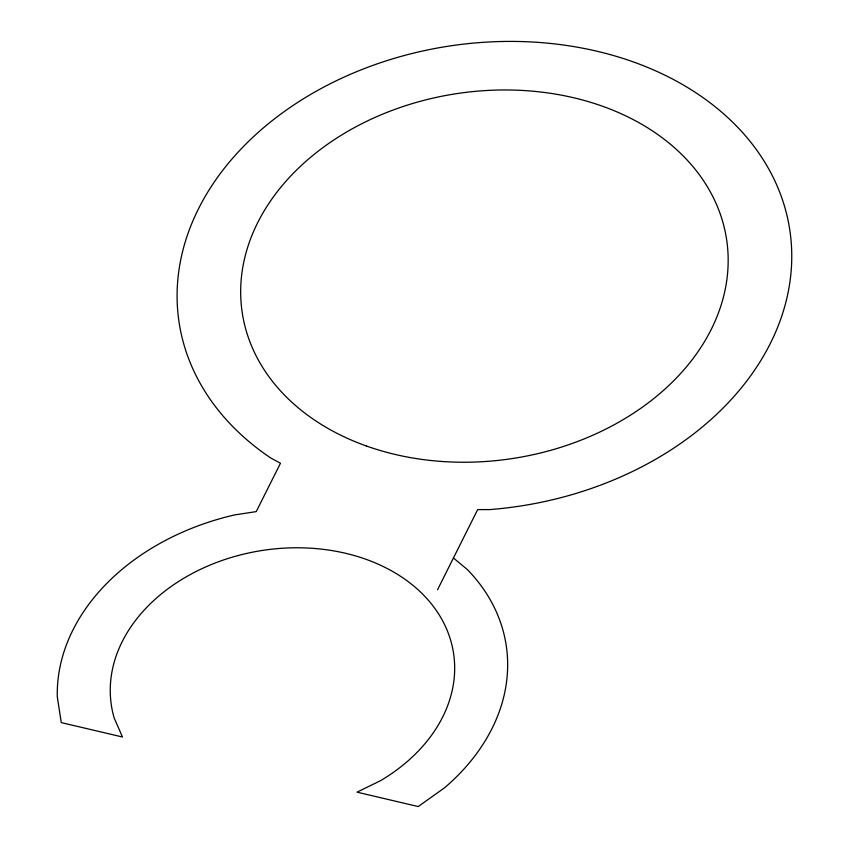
<?xml version="1.0" encoding="UTF-8"?>
<svg xmlns="http://www.w3.org/2000/svg" width="849" height="849" viewBox="0 0 849 849"><rect width="100%" height="100%" fill="white"/><g stroke="black" fill="none" stroke-linecap="round" stroke-linejoin="round"><path stroke-width="1.27" d="M437.532 589.758L477.669 509.612L489.788 509.58A308.834 232.722 -8.6 0 0 779.849 192.574A308.834 232.722 -8.6 0 0 326.122 85.866A308.834 232.722 -8.6 0 0 270.937 458.099L280.467 463.236L256.228 511.618L234.674 514.908A226.301 170.532 -8.6 0 0 57.297 696.806L61.266 722.605L122.468 736.996L114.169 717.957A173.047 130.406 -8.6 0 1 224.263 559.714A173.047 130.406 -8.6 0 1 435.558 609.402A173.047 130.406 -8.6 0 1 380.628 780.624L357.015 792.159L418.207 806.55L444.462 787.872A226.301 170.532 -8.6 0 0 467.491 569.668L453.44 557.995M366.259 445.948A244.937 184.573 -8.6 0 0 728.134 257.141A244.937 184.573 -8.6 0 0 358.872 125.228A244.937 184.573 -8.6 0 0 366.259 445.948"/></g></svg>
